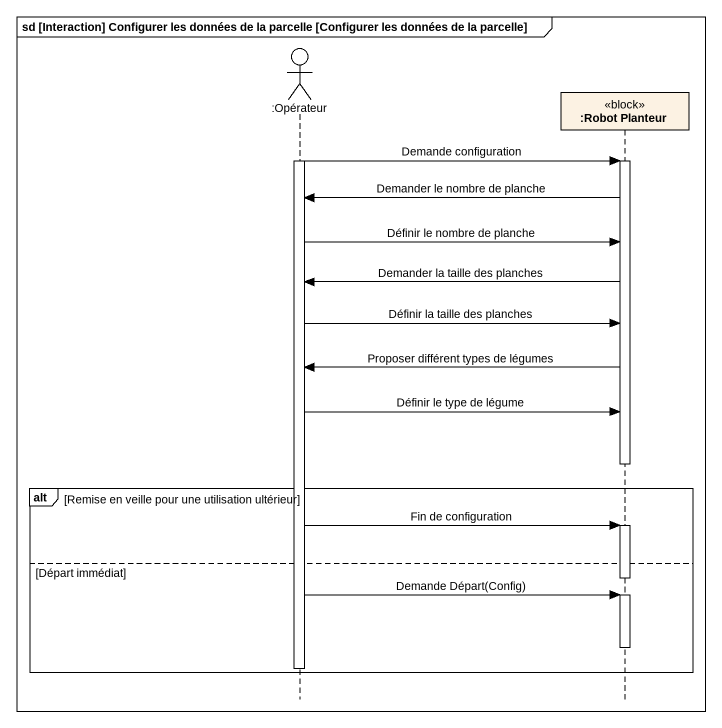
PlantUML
@startuml
mainframe sd [Interaction] Configurer les données de la parcelle [Configurer les données de la parcelle]
hide footbox
actor ":Opérateur" as Opérateur
participant ":Robot Planteur" as Robot_Planteur <<block>>

activate Opérateur
Opérateur -> Robot_Planteur : Demande configuration
activate Robot_Planteur
Robot_Planteur -> Opérateur : Demander le nombre de planche
Opérateur -> Robot_Planteur : Définir le nombre de planche
Robot_Planteur -> Opérateur : Demander la taille des planches
Opérateur -> Robot_Planteur : Définir la taille des planches
Robot_Planteur -> Opérateur : Proposer différent types de légumes
Opérateur -> Robot_Planteur : Définir le type de légume
deactivate Robot_Planteur
alt Remise en veille pour une utilisation ultérieur
  Opérateur -> Robot_Planteur : Fin de configuration
  activate Robot_Planteur
else Départ immédiat
  deactivate Robot_Planteur
  Opérateur -> Robot_Planteur : Demande Départ(Config)
  activate Robot_Planteur
  deactivate Robot_Planteur
  deactivate Opérateur
end
@enduml
